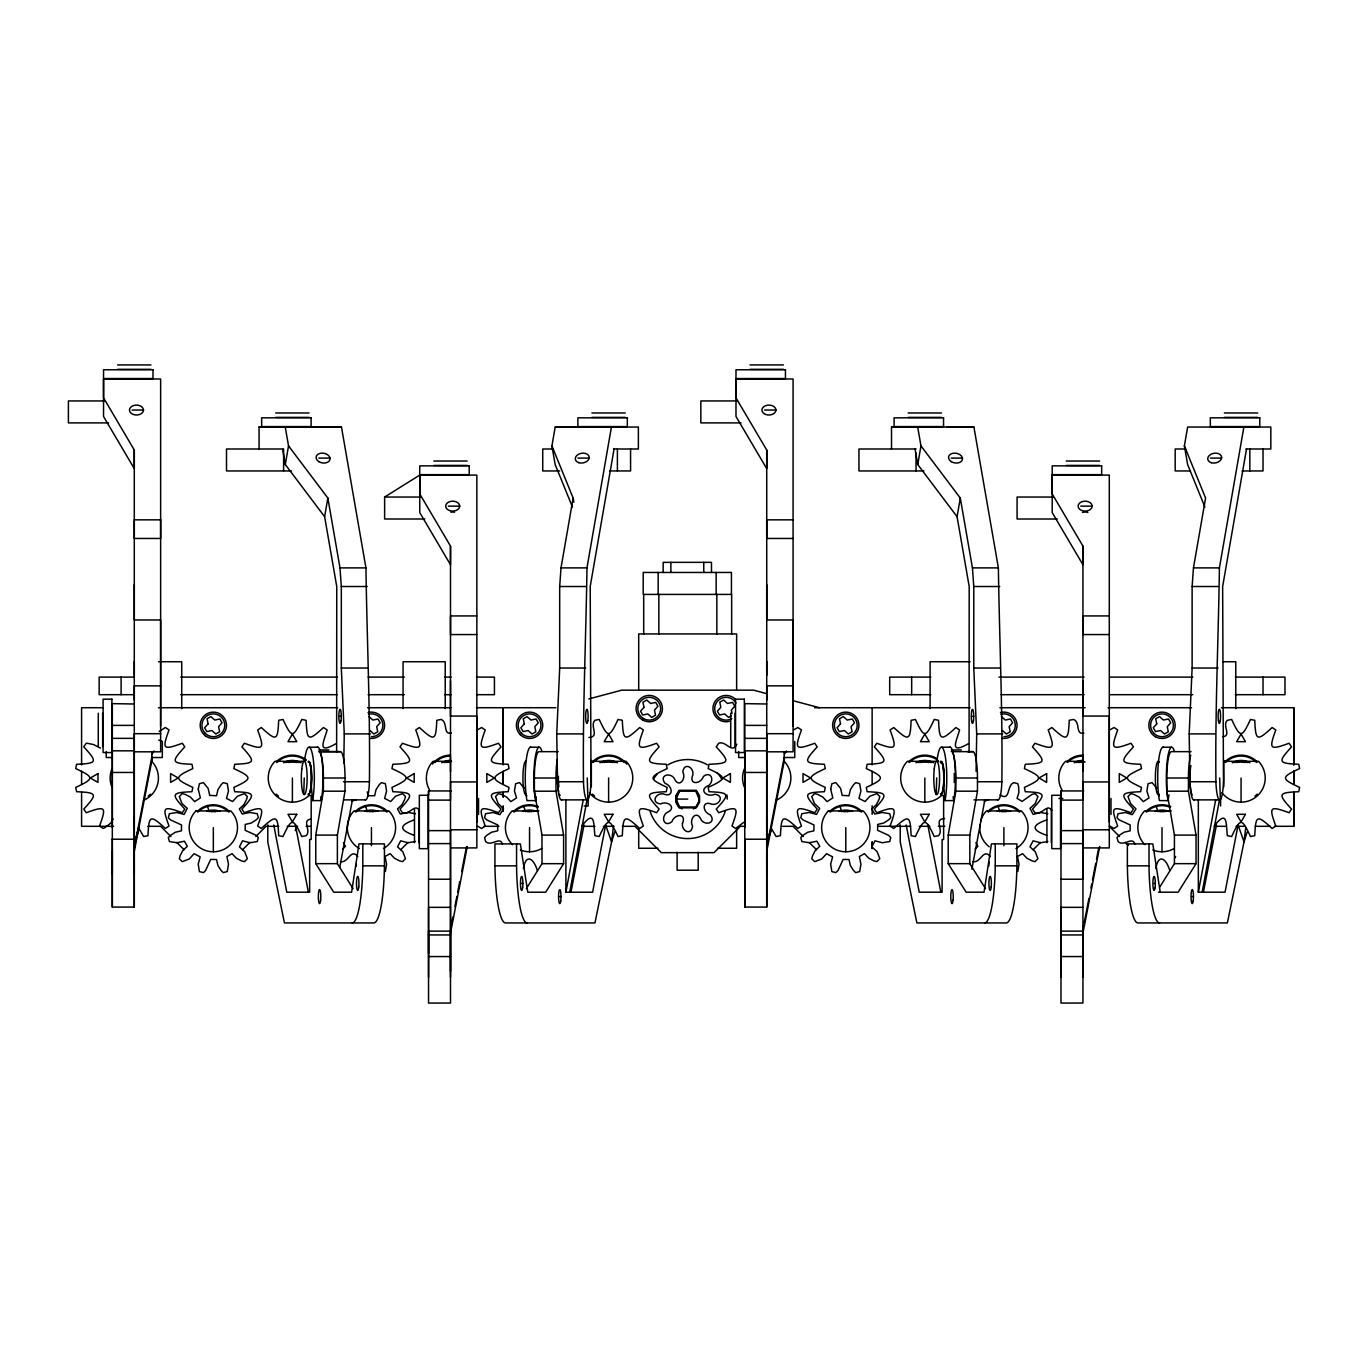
<?xml version="1.0" encoding="UTF-8"?>
<svg xmlns="http://www.w3.org/2000/svg" width="1368" height="1368" viewBox="0 0 1368 1368"><rect width="100%" height="100%" fill="white"/><g stroke="black" fill="none" stroke-linecap="round" stroke-linejoin="round"><path stroke-width="1.5" d="M103.54 378.987L103.54 397.849L134.286 450.021L134.286 468.643L103.54 416.471L103.54 378.987L160.637 378.987L160.637 726.066M160.637 733.693L134.286 733.693L134.286 907.07L112.313 907.07L112.33 703.631L134.286 704.007M134.286 907.07L134.286 685.847L160.637 685.847M134.286 675.313L134.286 661.257M134.286 450.021L134.286 619.978L160.637 619.978L160.637 751.819L134.286 751.819M134.286 874.443L134.269 851.563L151.848 760.728L151.848 752.058M259.065 448.995L259.065 427.038L262.622 427.038M267.786 824.87L267.786 841.901L284.441 922.938L373.926 922.938A61.457 10.67 90 0 0 384.442 865.841L384.442 843.885L358.997 843.885L351.61 892.192L333.689 892.192L315.769 863.653L315.769 835.096L323.395 791.183L323.395 778.016A26.351 4.583 -90 0 0 319.411 751.887M343.778 763.019L344.257 733.898L341.316 668.029L341.316 586.513L339.982 567.891L327.858 498.055L288.528 445.9L285.245 427.038L259.065 427.038M353.064 888.636L337.383 863.653L337.383 835.096L345.01 791.183L345.01 777.999A26.351 4.583 -90 0 0 340.444 751.648L319.838 751.648M364.999 799.562A21.956 3.813 90 0 0 369.411 781.744C370.283 710.454 366.949 639.13 365.94 567.891L341.47 427.038L310.451 427.038M451.269 790.943L428.543 790.943L428.543 1003.069L450.499 1003.035L450.499 930.223M428.543 795.064L428.543 790.943M450.499 971.297L450.499 781.949L476.851 781.949M450.499 771.415L450.499 757.359M476.851 822.168L476.851 475.089L419.754 475.089L419.754 493.934L450.499 546.106L450.499 716.062L476.851 716.062L476.851 847.921L450.499 847.921L450.499 829.795L476.851 829.795M503.202 811.481L503.202 807.257M503.202 796.655L503.202 792.431M503.202 783.949L503.202 771.244M503.202 764.9L503.202 707.718L503.202 763.139M526.304 888.636L541.985 863.67L541.985 835.113L534.375 791.2L534.375 778.016A26.351 4.583 -90 0 1 538.941 751.665L558.264 751.665M613.497 825.862L611.581 841.918L594.943 922.955L505.459 922.955A61.457 10.67 90 0 1 494.925 865.859L494.925 843.902L520.37 843.902L527.774 892.21L545.695 892.21L563.599 863.67L563.599 835.113L555.989 791.2L555.989 778.016A26.351 4.583 -90 0 1 557.323 759.394M561.957 799.562A21.956 3.813 90 0 1 557.546 781.744L556.742 733.898L559.683 668.029L559.683 586.513L561.017 567.891L573.141 498.055L551.92 445.9L555.203 427.038L577.364 427.038M614.078 448.995L590.207 586.513L590.993 774.117A21.956 3.813 90 0 1 587.898 799.562A21.956 3.813 90 0 1 583.486 781.744C582.631 710.454 585.966 639.13 586.975 567.891L611.428 427.038M591.335 786.805L591.335 760.454M735.984 378.987L735.984 397.849L766.73 450.021L766.73 468.643L735.984 416.471L735.984 378.987L793.081 378.987L793.081 726.066M793.081 733.693L766.73 733.693L766.73 907.07L744.756 907.07L744.773 703.631L766.73 704.007M766.73 907.07L766.73 685.847L793.081 685.847M766.73 675.313L766.73 661.257M766.73 450.021L766.73 619.978L793.081 619.978L793.081 751.819L766.73 751.819M766.73 874.443L766.713 851.563L784.291 760.728L784.291 752.058M872.134 848.399L872.134 842.004L872.134 848.605M872.134 814.302L872.134 805.769M872.134 784.462L872.134 771.244M872.134 764.9L872.134 707.718M891.509 448.995L891.509 427.038L895.082 427.038M900.23 824.87L900.23 841.901L916.885 922.938L1006.369 922.938A61.457 10.67 90 0 0 1016.886 865.841L1016.886 843.885L991.441 843.885L984.054 892.192L966.133 892.192L948.212 863.653L948.212 835.096L955.839 791.183L955.839 778.016A26.351 4.583 -90 0 0 953.017 753.665M976.085 771.347L976.701 733.898L973.777 668.029L973.777 586.513L972.426 567.891L960.302 498.055L920.972 445.9L917.689 427.038L891.509 427.038M985.507 888.636L969.826 863.653L969.826 835.096L977.453 791.183L977.453 777.999A26.351 4.583 -90 0 0 972.887 751.648L967.552 751.648M997.443 799.562A21.956 3.813 90 0 0 1001.855 781.744C1002.727 710.454 999.392 639.13 998.384 567.891L973.913 427.038L946.981 427.038M1052.197 475.089L1052.197 493.934L1082.943 546.106L1082.943 564.745L1052.197 512.572L1052.214 475.089L1109.294 475.089L1109.294 822.168M1083.73 790.943L1060.987 790.943L1060.987 1003.069L1082.943 1003.035L1082.943 926.016M1082.943 771.415L1082.943 757.359M1082.943 546.106L1082.943 716.062L1109.294 716.062L1109.294 847.921L1082.943 847.921L1082.943 829.795L1109.294 829.795M1159.876 886.84L1174.428 863.653L1174.428 835.096L1166.819 791.183L1166.819 778.016A26.351 4.583 -90 0 1 1171.384 751.648L1191.049 751.648M1158.491 892.192L1178.139 892.192L1196.042 863.653L1196.042 835.096L1188.433 791.183L1188.433 777.999A26.351 4.583 -90 0 1 1190.724 755.187M1194.401 799.562A21.956 3.813 90 0 1 1189.989 781.744L1189.185 733.898L1192.126 668.029L1192.126 586.513L1193.46 567.891L1205.584 498.055L1184.38 445.9L1187.646 427.038L1270.821 427.038L1270.821 448.995L1245.94 448.995M1246.522 448.995L1222.65 586.513L1223.437 774.117A21.956 3.813 90 0 1 1220.359 799.562A21.956 3.813 90 0 1 1215.93 781.744C1215.075 710.454 1218.409 639.13 1219.418 567.891L1243.871 427.038M1223.796 786.788L1223.796 760.437M1293.769 826.306L1293.769 792.431L1293.769 826.306L1274.531 826.306M1293.769 707.718L1293.769 764.9L1293.769 707.718L1221.368 707.718M303.747 794.363L304.243 777.93M336.631 752.212L336.75 586.513L324.626 516.694L327.858 498.055M936.191 794.363L936.687 777.93M969.074 752.212L969.194 586.513L957.07 516.694L960.302 498.055M1245.701 827.862L1244.025 841.901L1227.387 922.938L1137.902 922.938A61.457 10.67 90 0 1 1127.369 865.841L1127.369 843.885L1152.814 843.885L1160.218 892.192M699.082 799.083L695.867 791.166L679.469 791.166L676.254 799.083L679.469 806.983L695.867 806.983L698.706 802.024M531.058 747.304A30.746 5.335 90 0 0 525.705 765.55A30.746 5.335 90 0 0 526.971 800.605L535.623 800.605L536.239 796.792M1163.501 747.304A30.746 5.335 90 0 0 1158.149 765.55A30.746 5.335 90 0 0 1159.414 800.605L1168.067 800.605L1168.973 794.894M324.626 516.694L285.296 464.521L288.528 445.9M957.07 516.694L917.74 464.521L920.972 445.9M339.811 867.038L352.397 799.972M614.762 831.881L611.581 841.918L605.648 824.989L592.601 892.21L565.89 892.21L583.213 799.972M569.704 892.21L587.026 799.972M971.861 869.142L984.84 799.972M1247.206 831.864L1244.025 841.901L1238.091 824.972L1225.044 892.192L1198.334 892.192L1215.656 799.972M1202.147 892.192L1219.469 799.972M134.269 847.75L151.848 756.914L151.848 760.728M450.893 927.299L452.894 916.97M454.894 906.642L456.878 896.331M457.681 892.192L459.682 881.881M461.683 871.553L466.471 846.792M450.499 933.164L467.275 846.467M766.713 847.75L784.291 756.914L784.291 760.728M1084.14 923.161L1088.928 898.4M1090.929 888.071L1091.732 883.95M1092.519 879.812L1095.717 863.293M1096.52 859.172L1098.521 848.844M1082.943 933.164L1099.718 846.467M570.969 892.21L584.016 824.989M1203.412 892.192L1216.46 824.972M989.081 861.994L988.808 866.115M135.894 837.968L138.578 828.085M385.366 871.519L386.58 864.183L385.041 856.505L390.154 853.649L394.411 858.198L399.559 860.848L402.585 861.652L405.458 858.676L402.825 851.717L397.541 846.86L400.67 840.807L408.006 842.756L415.427 841.525M768.337 837.968L770.475 830.068M1017.809 871.519L1019.023 864.183L1017.484 856.505L1022.597 853.649L1026.855 858.198L1032.002 860.848L1035.029 861.652L1037.902 858.676L1035.268 851.717L1029.984 846.86L1033.114 840.807L1040.449 842.756L1047.871 841.525M136.219 837.986L139.433 828.102M768.012 839.952L771.227 830.068M295.214 830.615L297.147 826.853M113.151 818.987L110.705 823.194L104.515 827.811L103.181 828.478L99.539 826.05C106.618 806.573 105.712 805.649 86.235 812.729L83.79 809.087C97.795 793.816 97.299 792.619 76.591 791.713L75.736 787.404C94.512 778.649 94.512 777.349 75.736 768.594L76.591 764.284C97.299 763.378 97.795 762.181 83.79 746.894L86.235 743.251L87.723 743.354L93.503 744.551L100.531 748.091M523.38 868.509C526.167 852.332 534.187 859.412 537.282 870.458M1155.823 868.509C1158.611 852.332 1166.648 859.412 1169.726 870.458M151.848 754.247L154.037 750.998M784.291 754.247L786.48 750.998M743.833 822.322L735.625 828.478L731.983 826.05C739.062 806.573 738.156 805.649 718.679 812.729L716.251 809.087C730.238 793.816 729.742 792.619 709.034 791.713L708.179 787.404C726.955 778.649 726.955 777.349 708.179 768.594L709.034 764.284C729.742 763.378 730.238 762.181 716.251 746.894L718.679 743.251C726.083 740.362 732.034 754.503 736.822 744.243M242.615 849.733L249.934 842.414M255.799 836.549L266.042 826.306L278.696 826.306M400.721 849.733L408.04 842.414M1033.165 849.733L1040.501 842.414M1175.608 856.505L1175.061 857.873M414.282 819.894C398.858 825.314 398.858 829.931 414.282 835.352M1046.725 819.894C1031.318 825.314 1031.318 829.931 1046.725 835.352M159.167 731.487L165.374 727.519L169.016 729.948C161.937 749.425 162.86 750.331 182.337 743.251L184.766 746.894C170.778 762.181 171.274 763.378 191.965 764.284L192.82 768.594C174.044 777.349 174.044 778.649 192.82 787.404L191.965 791.713C171.274 792.619 170.778 793.816 184.766 809.087L182.337 812.729C162.86 805.649 161.937 806.573 169.016 826.05L165.374 828.478C150.104 814.49 148.907 814.986 147.983 835.677L143.691 836.532L138.459 827.708M581.708 826.101C595.285 808.539 593.49 823.981 594.909 835.677L599.201 836.532C607.973 817.756 609.256 817.756 618.028 836.532L622.32 835.677C623.227 814.986 624.424 814.49 639.711 828.478L643.353 826.05C636.274 806.573 637.197 805.649 656.657 812.729L659.102 809.087C645.115 793.816 645.593 792.619 666.301 791.713L667.156 787.404C648.381 778.649 648.381 777.349 667.156 768.594L666.301 764.284C645.593 763.378 645.115 762.181 659.102 746.894L656.657 743.251C637.197 750.331 636.274 749.425 643.353 729.948L639.711 727.519C624.424 741.507 623.227 741.011 622.32 720.303L618.028 719.448C609.256 738.224 607.973 738.224 599.201 719.448L594.909 720.303C589.403 726.032 600.176 736.959 588.873 737.455M1214.151 826.101C1227.729 808.539 1225.933 823.981 1227.352 835.677L1231.645 836.532C1240.417 817.756 1241.699 817.756 1250.472 836.532L1254.764 835.677C1255.687 814.986 1256.867 814.49 1272.155 828.478L1275.797 826.05C1268.717 806.573 1269.641 805.649 1289.101 812.729L1291.546 809.087C1277.558 793.816 1278.054 792.619 1298.745 791.713L1299.6 787.404C1280.824 778.649 1280.824 777.349 1299.6 768.594L1298.745 764.284C1278.054 763.378 1277.558 762.181 1291.546 746.894L1289.101 743.251C1269.641 750.331 1268.717 749.425 1275.797 729.948L1272.155 727.519C1256.867 741.507 1255.687 741.011 1254.764 720.303L1250.472 719.448C1241.699 738.224 1240.417 738.224 1231.645 719.448L1227.352 720.303C1221.812 725.314 1231.867 735.574 1222.992 736.754M342.633 849.083L345.437 846.33L343.453 842.756M975.076 849.083L977.881 846.33L975.897 842.756M424.798 519.002L384.63 519.002L384.63 497.046L419.754 475.089L419.754 512.572L450.499 564.745L450.499 546.106M477.415 729.896L481.604 727.519L485.247 729.948C478.167 749.425 479.074 750.331 498.55 743.251L500.996 746.894C486.991 762.181 487.487 763.378 508.195 764.284L509.05 768.594C490.274 777.349 490.274 778.649 509.05 787.404L508.195 791.713C487.487 792.619 486.991 793.816 500.996 809.087L498.55 812.729C479.074 805.649 478.167 806.573 485.247 826.05L481.604 828.478L477.415 826.101M793.645 729.896L797.818 727.519L801.46 729.948C794.38 749.425 795.304 750.331 814.781 743.251L817.209 746.894C803.221 762.181 803.717 763.378 824.408 764.284L825.263 768.594C806.487 777.349 806.487 778.649 825.263 787.404L824.408 791.713C803.717 792.619 803.221 793.816 817.209 809.087L814.781 812.729C795.304 805.649 794.38 806.573 801.46 826.05L797.818 828.478C782.547 814.49 781.35 814.986 780.444 835.677L776.135 836.532L770.902 827.708M1109.858 729.896L1114.048 727.519L1117.69 729.948C1110.611 749.425 1111.517 750.331 1130.994 743.251L1133.439 746.894C1119.434 762.181 1119.93 763.378 1140.638 764.284L1141.493 768.594C1122.718 777.349 1122.718 778.649 1141.493 787.404L1140.638 791.713C1119.93 792.619 1119.434 793.816 1133.439 809.087L1130.994 812.729C1111.517 805.649 1110.611 806.573 1117.69 826.05L1114.048 828.478L1109.858 826.101M356.313 799.63L351.781 801.203M731.111 715.96L728.58 717.413L724.681 713.959L719.568 715.002L717.379 711.206L720.833 707.307L719.79 702.212L723.587 700.006L727.485 703.46L732.598 702.417L734.787 706.23L731.333 710.129L732.034 713.532M988.756 799.63L984.225 801.203M310.451 819.227C301.593 820.424 311.63 830.684 306.107 835.677L301.798 836.532C293.043 817.756 291.743 817.756 282.988 836.532L278.679 835.677C277.772 814.986 276.575 814.49 261.305 828.478L257.646 826.05C264.725 806.573 263.819 805.649 244.342 812.729L241.914 809.087C255.901 793.816 255.406 792.619 234.715 791.713L233.86 787.404C252.618 778.649 252.618 777.349 233.86 768.594L234.715 764.284C255.406 763.378 255.901 762.181 241.914 746.894L244.342 743.251C263.819 750.331 264.725 749.425 257.646 729.948L261.305 727.519C276.575 741.507 277.772 741.011 278.679 720.303L282.988 719.448C291.743 738.224 293.043 738.224 301.798 719.448L306.107 720.303C307.013 741.011 308.21 741.507 323.481 727.519L327.14 729.948C323.959 741.302 316.401 754.88 335.673 743.85M944.57 818.543C933.267 819.039 944.057 829.948 938.551 835.677L934.241 836.532C925.486 817.756 924.187 817.756 915.431 836.532L911.122 835.677C910.216 814.986 909.019 814.49 893.749 828.478L890.089 826.05C897.169 806.573 896.262 805.649 876.785 812.729L874.357 809.087C888.345 793.816 887.849 792.619 867.158 791.713L866.303 787.404C885.079 778.649 885.079 777.349 866.303 768.594L867.158 764.284C887.849 763.378 888.345 762.181 874.357 746.894L876.785 743.251C896.262 750.331 897.169 749.425 890.089 729.948L893.749 727.519C909.019 741.507 910.216 741.011 911.122 720.303L915.431 719.448C924.187 738.224 925.486 738.224 934.241 719.448L938.551 720.303C939.457 741.011 940.654 741.507 955.924 727.519L959.584 729.948C956.403 741.302 948.845 754.88 968.116 743.85M588.856 698.945L621.79 690.156L753.546 690.156L765.909 693.456M340.393 861.635C348.549 863.362 350.601 847.818 357.852 856.505M972.836 861.635C980.993 863.362 983.062 847.818 990.295 856.505M117.597 364.931L150.976 364.931M750.04 364.931L783.419 364.931M117.597 369.326L150.976 369.326M750.04 369.326L783.419 369.326M104.344 400.944L68.4 400.944L68.4 422.9L108.585 422.9M736.788 400.944L700.844 400.944L700.844 422.9L741.029 422.9M132.08 410.041L143.503 410.041A7.028 4.976 0 0 0 132.952 405.749A7.028 4.976 0 0 0 132.952 414.35A7.028 4.976 0 0 0 143.503 410.041M764.524 410.041L775.947 410.041A7.028 4.976 0 0 0 765.396 405.749A7.028 4.976 0 0 0 765.396 414.35A7.028 4.976 0 0 0 775.947 410.041M275.703 412.982L309.082 412.982M591.916 412.982L625.296 412.982M908.147 412.982L941.526 412.982M1224.36 412.982L1257.739 412.982M275.703 417.377L309.082 417.377M591.916 417.377L625.296 417.377M908.147 417.377L941.526 417.377M1224.36 417.377L1257.739 417.377M285.245 427.038L341.47 427.038M303.046 427.038L307.663 427.038M555.203 427.038L638.377 427.038L638.377 448.995L613.497 448.995M917.689 427.038L973.913 427.038M553.305 448.995L542.737 448.995L542.737 470.951L559.649 470.951M916.047 448.995L858.95 448.995L858.95 470.951L923.913 470.951M1185.748 448.995L1175.18 448.995L1175.18 470.951L1189.989 470.951M318.761 458.092L329.996 458.092M577.912 458.092L589.163 458.092M951.205 458.092L962.439 458.092M1210.372 458.092L1221.607 458.092M433.81 461.033L467.189 461.033M1066.253 461.033L1099.633 461.033M433.81 465.428L467.189 465.428M1066.253 465.428L1099.633 465.428M291.469 470.951L226.507 470.951L226.507 448.995L283.603 448.995L283.603 470.951M609.598 470.951L630.58 470.951L630.58 448.995M1242.041 470.951L1263.023 470.951L1263.023 448.995M384.63 497.046L420.574 497.046M1053.018 497.046L1017.074 497.046L1017.074 519.002L1057.242 519.002M448.311 506.143L459.716 506.143A7.028 4.976 0 0 0 449.183 501.834A7.028 4.976 0 0 0 449.183 510.452A7.028 4.976 0 0 0 459.716 506.143M1080.754 506.143L1092.16 506.143A7.028 4.976 0 0 0 1081.626 501.834A7.028 4.976 0 0 0 1081.626 510.452A7.028 4.976 0 0 0 1092.16 506.143M793.081 519.84L766.73 519.84L766.73 538.462L793.081 538.462M339.982 567.891L365.94 567.891M561.017 567.891L586.975 567.891M972.426 567.891L998.384 567.891M1193.46 567.891L1219.418 567.891M341.316 586.513L367.274 586.513M559.683 586.513L585.624 586.513M973.777 586.513L999.717 586.513M1192.126 586.513L1218.067 586.513M476.851 615.925L450.499 615.942L450.499 634.564L476.851 634.564M1109.294 615.925L1082.943 615.942L1082.943 634.564L1109.294 634.564M158.517 661.736L181.722 661.736L181.722 708.658M970.168 661.736L930.103 661.736L930.103 708.658M1223.146 661.736L1235.783 661.736L1235.783 708.658M341.316 668.029L367.274 668.029M559.683 668.029L585.624 668.029M973.777 668.029L999.717 668.029M1192.126 668.029L1218.067 668.029M133.876 677.109L99.146 677.109L99.146 694.688L133.876 694.688M180.73 677.109L337.195 677.109M368.129 677.109L404.329 677.109M444.788 677.109L451.166 677.109M476.457 677.109L494.429 677.109L494.429 694.688L476.457 694.688M930.821 677.109L889.696 677.109L889.696 694.688L930.821 694.688M998.965 677.109L1084.14 677.109M1109.705 677.109L1192.742 677.109M1235.338 677.109L1284.98 677.109L1284.98 694.688L1235.338 694.688M180.73 694.688L337.195 694.688M368.129 694.688L404.329 694.688M444.788 694.688L451.166 694.688M1001.102 694.688L1084.14 694.688M1109.705 694.688L1192.742 694.688M102.925 707.718L81.584 707.718L81.584 764.9M158.431 707.718L337.742 707.718M367.616 707.718L450.876 707.718M476.491 707.718L555.904 707.718M814.593 707.735L970.083 707.718M999.905 707.718L1085.08 707.718M1108.046 707.718L1191.545 707.718M340.068 716.336L341.282 716.336M972.511 716.336L973.725 716.336M112.33 725.382L134.286 725.382M744.773 725.382L766.73 725.382M451.406 732.991C442.77 735.283 448.123 721.962 441.094 719.448L436.802 720.303C435.879 741.011 434.682 741.507 419.412 727.519L415.769 729.948C422.849 749.425 421.925 750.331 402.448 743.251L400.02 746.894C414.008 762.181 413.512 763.378 392.821 764.284L391.966 768.594C410.742 777.349 410.742 778.649 391.966 787.404L392.821 791.713C413.512 792.619 414.008 793.816 400.02 809.087L402.448 812.729C409.186 815.944 414.829 802.725 419.309 810.472M1083.849 732.991C1075.214 735.283 1080.566 721.962 1073.538 719.448L1069.246 720.303C1068.322 741.011 1067.125 741.507 1051.855 727.519L1048.213 729.948C1055.292 749.425 1054.369 750.331 1034.909 743.251L1032.464 746.894C1046.452 762.181 1045.956 763.378 1025.265 764.284L1024.41 768.594C1043.185 777.349 1043.185 778.649 1024.41 787.404L1025.265 791.713C1045.956 792.619 1046.452 793.816 1032.464 809.087L1034.909 812.729C1041.646 815.944 1047.272 802.725 1051.77 810.472M344.257 733.898L370.215 733.898M556.742 733.898L582.7 733.898M976.701 733.898L1002.659 733.898M1189.185 733.898L1215.143 733.898M112.33 738.361L134.269 738.361M744.773 738.361L766.713 738.361M309.236 747.219L317.889 747.219M530.356 747.219L539.009 747.219M941.68 747.219L950.332 747.219M1162.8 747.219L1171.453 747.219M318.864 749.955L328.901 749.955M951.307 749.955L961.345 749.955M134.269 750.827L112.313 750.827L112.33 827.537M766.73 750.827L744.756 750.827L744.773 827.537M318.812 751.648L340.444 751.648M951.256 751.648L972.887 751.648M112.21 757.53L106.242 757.53L106.242 751.511M152.361 757.53L162.313 757.53L162.313 741.49L158.773 740.02M744.654 757.53L738.686 757.53L738.686 751.511M784.804 757.53L794.757 757.53L794.757 741.49M303.662 761.309L274.968 761.309L273.224 763.293A24.162 24.162 0 0 0 276.473 796.159A24.162 24.162 0 0 0 309.476 795.082M451.526 761.309L433.075 761.309L431.347 763.293A24.162 24.162 0 0 0 429.586 790.071M591.198 761.309L626.031 761.309L627.775 763.293A24.162 24.162 0 0 1 623.312 797.168A24.162 24.162 0 0 1 589.454 792.705M938.157 761.309L907.411 761.309L905.667 763.293A24.162 24.162 0 0 0 908.916 796.159A24.162 24.162 0 0 0 941.919 795.082M1083.969 761.309L1065.518 761.309L1063.791 763.293A24.162 24.162 0 0 0 1062.03 790.071M1223.642 761.309L1258.492 761.309L1260.219 763.293A24.162 24.162 0 0 1 1255.773 797.168A24.162 24.162 0 0 1 1221.898 792.705M112.313 772.458L134.269 772.458M744.756 772.458L766.73 772.458M323.395 778.016L345.01 777.999M534.375 778.016L555.989 778.016M955.839 778.016L977.453 777.999M1166.819 778.016L1188.433 777.999M343.471 781.744L369.411 781.744M557.546 781.744L583.486 781.744M977.915 781.744L1001.855 781.744M1189.989 781.744L1215.93 781.744M1109.294 781.949L1082.943 781.949L1082.926 879.231L1060.987 879.231M323.395 791.183L345.01 791.183M534.375 791.2L555.989 791.2M955.839 791.183L977.453 791.183M1166.819 791.183L1188.433 791.183M309.664 795.577L311.186 795.577L311.186 839.49L309.664 839.49L309.647 892.192L286.784 892.192L273.737 824.972M942.107 795.577L943.629 795.577L943.629 839.49L942.107 839.49L942.09 892.192L919.228 892.192L906.18 824.972M1058.9 798.45L1062.868 798.45M687.676 799.083L676.254 799.083A11.423 11.423 0 0 0 681.965 808.967M343.539 799.87L365.495 799.87M428.543 800.109L450.499 800.109L450.499 680.768M561.461 799.87L587.402 799.87M973.982 799.87L997.939 799.87M1193.905 799.87L1219.863 799.87M308.398 762.284A16.023 2.787 90 0 1 311.288 768.748A16.023 2.787 90 0 1 311.357 786.549L312.605 800.605L321.258 800.605A30.746 5.335 90 0 0 322.54 765.55A30.746 5.335 90 0 0 317.188 747.304M940.5 762.865A16.023 2.787 90 0 1 943.612 767.91A16.023 2.787 90 0 1 943.8 786.549L945.049 800.605L953.701 800.605A30.746 5.335 90 0 0 954.984 765.55A30.746 5.335 90 0 0 949.631 747.304M584.136 806.026L588.154 806.026L588.154 796.073M538.787 810.933L512.128 810.933L510.401 812.917A24.162 24.162 0 0 0 512.487 844.706M1171.23 810.933L1144.589 810.933L1142.844 812.917A24.162 24.162 0 0 0 1144.93 844.706M113.63 826.306L81.584 826.306L81.584 792.431M147.812 826.306L160.637 826.306L170.88 836.549M287.126 826.306L297.66 826.306M306.09 826.306L310.314 826.306M483.981 826.306L498.927 826.306M582.255 826.306L594.909 826.306M603.339 826.306L613.89 826.306M622.32 826.306L634.974 826.306L661.325 852.657L714.028 852.657L740.379 826.306L744.585 826.306M782.53 826.306L793.081 826.306L803.324 836.549M878.547 826.306L910.592 826.306M919.142 826.306L929.83 826.306M938.362 826.306L944.775 826.306M1214.716 826.306L1225.386 826.306M1236.073 826.306L1244.623 826.306M1255.311 826.306L1270.256 826.306M428.543 830.632L450.499 830.632M1082.943 830.632L1060.987 830.632L1061.004 843.611L1082.943 843.611M315.769 835.096L337.383 835.096M541.985 835.113L563.599 835.113M948.212 835.096L969.826 835.096M1174.428 835.096L1196.042 835.096M112.313 839.217L134.269 839.217M744.756 839.217L766.73 839.217M428.543 843.611L450.499 843.611M657.854 848.263L638.702 848.263L638.702 829.162M717.482 848.263L736.634 848.263L736.634 829.162M315.769 863.653L337.383 863.653M541.985 863.67L563.599 863.67M948.212 863.653L969.826 863.653M1174.428 863.653L1196.042 863.653M352.294 922.938A61.457 10.67 90 0 0 362.811 865.841L384.442 865.841M494.925 865.859L516.557 865.859A61.457 10.67 90 0 0 527.09 922.955M984.738 922.938A61.457 10.67 90 0 0 995.254 865.841L1016.886 865.841M1127.369 865.841L1149 865.841A61.457 10.67 90 0 0 1159.534 922.938M428.543 879.231L450.482 879.231M521.653 883.42L522.884 883.42M1154.113 883.42L1155.327 883.42M559.786 896.604L561.017 896.604M1192.246 896.587L1193.46 896.587M450.499 907.343L428.543 907.343L428.543 953.376M1082.943 907.343L1060.987 907.343L1060.987 977.214M450.499 931.129L428.543 931.129L428.543 977.214M1060.987 931.129L1082.943 931.129M428.543 934.942L450.499 934.942M1060.987 934.942L1082.943 934.942M428.543 956.557L450.499 956.557M1060.987 956.557L1082.943 956.557M1159.346 795.817L1157.824 791.935M526.902 795.817L525.74 794.911M792.67 700.587L819.432 707.718M1047.785 813.704L1040.449 812.489L1033.114 814.439L1029.984 808.385L1035.268 803.529L1037.919 796.501L1034.943 793.611L1032.002 794.398L1022.101 801.409L1017.074 798.416L1018.886 792.448L1018.613 786.668L1017.792 783.659L1013.791 782.65C1006.301 785.574 1010.815 801.648 1000.076 794.911M415.342 813.704L408.006 812.489L400.328 814.028L397.472 808.915L402.021 804.658L404.671 799.51L405.475 796.501L402.5 793.611L395.54 796.244L390.684 801.528L384.63 798.416L386.58 791.063L385.349 783.659L381.347 782.65L379.175 784.787L376.046 789.661L374.644 795.731L368.248 795.731L367.274 791.935M1001.41 716.593L1005.292 720.047L1010.405 719.004L1012.594 722.8L1009.139 726.699L1010.183 731.794L1006.386 734L1002.487 730.546M368.967 716.593L372.848 720.047L377.961 719.004L380.15 722.8L376.696 726.699L377.739 731.794L373.943 734L370.044 730.546M1109.294 826.306L1119.554 836.549M1125.402 842.414L1128.326 845.339M809.189 842.414L816.508 849.733M176.746 842.414L184.064 849.733M784.155 761.309L785.882 763.293A24.162 24.162 0 0 1 775.964 800.314M151.711 761.309L153.438 763.293A24.162 24.162 0 0 1 143.52 800.314M1156.832 788.413L1152.061 782.599L1148.077 783.727L1146.88 791.063L1149.017 797.92L1143.289 801.614L1139.031 797.048L1133.901 794.398L1130.874 793.594L1128.001 796.569L1130.618 803.529L1135.987 808.915L1132.294 814.644L1125.454 812.489L1118.032 813.721L1117.023 817.739L1119.178 819.894L1130.19 824.955L1130.122 830.821L1124.051 832.223L1119.178 835.352L1116.972 837.575L1118.101 841.542C1123.607 847.185 1132.601 835.643 1134.893 844.295M524.389 788.413L519.618 782.599L515.633 783.727L514.436 791.063L516.574 797.92L510.845 801.614L506.587 797.048L501.457 794.398L498.431 793.594L495.558 796.569L498.174 803.529L503.544 808.915L499.85 814.644L493.01 812.489L485.589 813.721L484.58 817.739L486.717 819.894L497.747 824.955L497.678 830.821L491.608 832.223L486.717 835.352L484.529 837.575L485.657 841.542C491.163 847.185 500.158 835.643 502.449 844.295M1204.9 507.032L1187.612 464.521L1184.38 445.9M572.457 507.032L555.169 464.521L551.92 445.9M1156.097 805.564L1157.704 811.583A16.69 16.69 0 0 1 1166.323 811.498M997.99 805.564L999.598 811.583A16.69 16.69 0 0 1 1008.216 811.498M839.866 805.564L841.491 811.583A16.69 16.69 0 0 1 850.109 811.498M523.653 805.564L525.261 811.583A16.69 16.69 0 0 1 533.879 811.498M365.53 805.564L367.154 811.583A16.69 16.69 0 0 1 375.772 811.498M207.423 805.564L209.03 811.583A16.69 16.69 0 0 1 217.649 811.498M927.812 824.972L940.859 892.192M295.368 824.972L308.398 892.192M915.038 448.995L917.74 464.521M573.141 498.055L573.859 502.21M282.595 448.995L285.296 464.521M953.103 796.792L953.701 800.605M320.659 796.792L321.258 800.605M1219.692 777.93L1220.359 799.562M587.248 777.93L587.898 799.562M356.313 864.183L356.364 866.115M1082.943 953.376L1082.943 971.297M1060.987 790.943L1060.987 800.109L1082.943 800.109L1082.943 680.768M766.713 817.346L766.713 827.537M744.756 851.563L744.756 874.443M134.269 817.346L134.269 827.537M112.313 851.563L112.313 874.443M1263.023 677.109L1263.023 694.688M1249.839 448.995L1249.839 470.951M1241.067 777.999L1241.067 802.144M1220.598 798.074L1220.598 806.026M1198.334 799.596L1198.334 892.192M1161.996 827.623L1161.996 851.785M1149 843.885L1149 865.841M1110.987 798.45L1110.987 814.507M1082.943 848.502L1082.943 977.214M1060.987 808.745L1060.987 842.654M1051.325 809.309L1051.325 842.654M1046.93 809.309L1046.93 842.654M1003.89 827.623L1003.89 845.749M995.254 843.885L995.254 865.841M924.836 777.999L924.836 802.144M916.047 452.996L916.047 470.951M911.669 677.109L911.669 694.688M845.783 827.623L845.783 851.785M766.73 584.683L766.73 700.194M744.756 838.96L744.756 907.07M736.634 689.404L736.634 633.931L638.702 633.931L638.702 689.404M735.095 713.207L735.095 746.569M731.658 634.154L731.658 594.413L643.199 594.413L643.216 572.457L731.435 572.457L731.435 594.413M730.717 713.207L730.717 746.569M716.849 594.413L716.849 634.154M716.165 572.457L716.165 594.413M711.48 572.457L711.48 562.351L663.172 562.351L663.172 572.457M703.768 562.351L703.768 572.457M698.21 852.264L698.21 870.219L677.126 870.219L677.126 852.264M670.867 562.351L670.867 572.457M658.846 594.413L658.846 634.154M658.162 572.457L658.162 594.413M643.695 594.413L643.695 634.154M617.395 448.995L617.395 470.951M608.623 777.999L608.623 802.144M565.89 799.613L565.89 892.21M529.553 827.623L529.553 851.785M516.557 843.902L516.557 865.859M503.202 771.672L503.202 784.462M503.202 792.978L503.202 797.236M503.202 805.769L503.202 810.027M478.544 798.45L478.544 814.507M450.499 848.502L450.499 977.214M445.233 708.658L445.233 661.736L403.064 661.736L403.064 708.658M418.882 809.309L418.882 842.654M414.487 809.309L414.487 842.654M371.446 827.623L371.446 845.749M362.811 843.885L362.811 865.841M292.393 777.999L292.393 802.144M213.34 827.623L213.34 851.785M134.286 584.683L134.286 700.194M121.102 677.109L121.102 694.688M112.313 838.96L112.313 907.07M102.651 713.207L102.651 746.569M98.274 713.207L98.274 746.569M81.584 771.244L81.584 783.949M1159.91 811.737A16.023 16.023 0 0 1 1164.1 811.737M211.236 811.737A16.023 16.023 0 0 1 215.426 811.737M369.36 811.737A16.023 16.023 0 0 1 373.532 811.737M843.697 811.737A16.023 16.023 0 0 1 847.869 811.737M1001.803 811.737A16.023 16.023 0 0 1 1005.993 811.737M527.467 811.737A16.023 16.023 0 0 1 531.656 811.737M522.832 811.395A17.562 17.562 0 0 1 536.29 811.395M839.063 811.395A17.562 17.562 0 0 1 852.503 811.395M206.619 811.395A17.562 17.562 0 0 1 220.06 811.395M364.726 811.395A17.562 17.562 0 0 1 378.166 811.395M1155.276 811.395A17.562 17.562 0 0 1 1168.734 811.395M997.169 811.395A17.562 17.562 0 0 1 1010.61 811.395M1082.447 512.419A7.028 4.976 0 0 1 1087.834 512.419M936.943 761.412A30.746 5.335 90 0 1 944.878 754.384A30.746 5.335 90 0 1 945.049 800.605M940.38 761.634A16.69 2.89 90 0 1 943.903 777.571A16.69 2.89 90 0 1 940.517 794.363M940.415 762.284A16.023 2.787 90 0 1 943.8 777.588A16.023 2.787 90 0 1 940.534 793.731M1168.067 800.605A30.746 5.335 90 0 1 1167.314 760.3A30.746 5.335 90 0 1 1174.137 750.673M1158.781 794.363A16.69 2.89 90 0 1 1155.379 776.477A16.69 2.89 90 0 1 1159.26 762.25M304.5 761.412A30.746 5.335 90 0 1 312.434 754.384A30.746 5.335 90 0 1 312.605 800.605M308.313 761.309A16.69 2.89 90 0 1 311.459 778.666A16.69 2.89 90 0 1 308.057 794.363M308.33 761.959A16.023 2.787 90 0 1 311.237 773.45A16.023 2.787 90 0 1 309.852 792.158M309.527 792.995A16.023 2.787 90 0 1 308.45 793.953M535.623 800.605A30.746 5.335 90 0 1 534.854 760.3A30.746 5.335 90 0 1 541.694 750.673M526.338 794.363A16.69 2.89 90 0 1 522.935 778.666A16.69 2.89 90 0 1 526.082 761.309M558.845 786.908A16.69 2.89 90 0 1 558.4 776.477M450.876 512.213A7.028 4.976 0 0 1 454.518 512.213M1174.086 848.536A24.162 24.162 0 0 1 1152.762 849.938M285.998 762.574A16.69 16.69 0 0 1 298.771 762.574M288.238 762.506A16.023 16.023 0 0 1 296.548 762.506M1234.671 762.574A16.69 16.69 0 0 1 1247.445 762.574M1236.911 762.506A16.023 16.023 0 0 1 1245.205 762.506M1076.565 762.574A16.69 16.69 0 0 1 1082.943 761.309M1078.805 762.506A16.023 16.023 0 0 1 1085.046 762.096M383.519 848.536A24.162 24.162 0 0 0 390.615 812.917L388.871 810.933L354.021 810.933L352.277 812.917A24.162 24.162 0 0 0 359.374 848.536M744.414 787.233A24.162 24.162 0 0 1 744.414 768.748M918.458 762.574A16.69 16.69 0 0 1 931.232 762.574M920.681 762.506A16.023 16.023 0 0 1 928.992 762.506M1015.962 848.536A24.162 24.162 0 0 0 1023.059 812.917L1021.315 810.933L986.465 810.933L984.721 812.917A24.162 24.162 0 0 0 980.565 821.364M989.184 846.792A24.162 24.162 0 0 1 979.95 824.476M541.643 848.536A24.162 24.162 0 0 1 520.319 849.938M444.121 762.574A16.69 16.69 0 0 1 450.499 761.309M446.361 762.506A16.023 16.023 0 0 1 450.499 761.959M602.228 762.574A16.69 16.69 0 0 1 615.001 762.574M604.468 762.506A16.023 16.023 0 0 1 612.761 762.506M111.971 787.233A24.162 24.162 0 0 1 111.971 768.748M695.748 790.995A11.423 11.423 0 0 1 693.388 808.967M676.647 796.125A11.423 11.423 0 0 1 679.588 790.995M599.834 762.78A17.562 17.562 0 0 1 617.395 762.78M514.026 812.096A21.956 21.956 0 0 1 537.966 807.342M725.262 811.275A39.535 39.535 0 0 1 650.074 811.275M653.442 779.315A39.535 39.535 0 0 1 656.948 774.202M667.909 764.849A39.535 39.535 0 0 1 707.427 764.849M717.037 772.612A39.535 39.535 0 0 1 721.911 779.315M726.989 794.945A39.535 39.535 0 0 1 727.195 799.083M729.503 721.329A13.184 13.184 0 0 1 713.378 705.187A13.184 13.184 0 0 1 735.42 699.287M830.256 812.096A21.956 21.956 0 0 1 861.31 812.096M593.079 762.472A21.956 21.956 0 0 1 624.15 762.472M434.973 762.472A21.956 21.956 0 0 1 450.499 756.042M441.727 762.78A17.562 17.562 0 0 1 450.499 760.42M283.603 762.78A17.562 17.562 0 0 1 301.182 762.78M276.866 762.472A21.956 21.956 0 0 1 305.765 760.574M355.919 812.096A21.956 21.956 0 0 1 386.973 812.096M197.813 812.096A21.956 21.956 0 0 1 228.866 812.096M368.043 712.557A13.184 13.184 0 0 1 384.596 724.424A13.184 13.184 0 0 1 369.736 738.361M909.31 762.472A21.956 21.956 0 0 1 938.209 760.574M916.047 762.78A17.562 17.562 0 0 1 933.626 762.78M1074.171 762.78A17.562 17.562 0 0 1 1082.943 760.42M1232.277 762.78A17.562 17.562 0 0 1 1249.839 762.78M1067.416 762.472A21.956 21.956 0 0 1 1082.943 756.042M988.363 812.096A21.956 21.956 0 0 1 1019.416 812.096M1146.47 812.096A21.956 21.956 0 0 1 1170.409 807.342M1225.54 762.472A21.956 21.956 0 0 1 1256.593 762.472M1000.487 712.557A13.184 13.184 0 0 1 1017.04 724.424A13.184 13.184 0 0 1 1002.18 738.361M1192.212 794.979A17.562 3.044 -90 0 1 1191.152 791.952M1190.844 790.43A17.562 3.044 -90 0 1 1190.861 765.601M560.162 795.441A17.562 3.044 -90 0 1 559.392 794.261M558.708 791.969A17.562 3.044 -90 0 1 557.546 775.724M954.197 773.467A17.562 3.044 90 0 1 954.214 782.564M1257.209 794.141A22.846 22.846 0 0 1 1254.969 796.108M1224.907 761.839A22.846 22.846 0 0 1 1257.209 761.839M908.694 761.839A22.846 22.846 0 0 1 936.259 758.214M1066.801 761.839A22.846 22.846 0 0 1 1082.943 755.153M278.491 796.108A22.846 22.846 0 0 1 276.25 794.141M276.25 761.839A22.846 22.846 0 0 1 306.295 759.873M150.429 794.141A22.846 22.846 0 0 1 148.189 796.108M432.391 764.096A22.846 22.846 0 0 1 450.499 755.153M594.704 796.108A22.846 22.846 0 0 1 592.464 794.141M592.464 761.839A22.846 22.846 0 0 1 626.732 764.096M987.747 811.481A22.846 22.846 0 0 1 1020.049 811.481M197.18 811.481A22.846 22.846 0 0 1 229.482 811.481M1145.854 811.481A22.846 22.846 0 0 1 1170.751 806.521M829.641 811.481A22.846 22.846 0 0 1 861.926 811.481M513.41 811.481A22.846 22.846 0 0 1 538.291 806.521M355.304 811.481A22.846 22.846 0 0 1 387.589 811.481M1000.931 714.267A11.423 11.423 0 0 1 1015.21 723.809A11.423 11.423 0 0 1 1003.89 736.719M731.794 718.61A11.423 11.423 0 0 1 716.199 714.421A11.423 11.423 0 0 1 720.372 698.826A11.423 11.423 0 0 1 735.967 702.998M368.488 714.267A11.423 11.423 0 0 1 382.766 723.809A11.423 11.423 0 0 1 371.446 736.719M1293.769 771.244L1293.769 783.949L1293.769 771.244M682.461 823.468C681.349 831.18 691.37 836.019 692.533 826.204C688.771 818.577 696.91 809.394 701.237 820.013C705.905 826.255 716.422 822.596 710.283 814.832C702.246 812.079 701.51 799.835 712.061 804.298C719.773 805.393 724.612 795.372 714.797 794.227C707.171 797.971 697.988 789.832 708.607 785.523C714.848 780.837 711.189 770.338 703.426 776.46C700.673 784.514 688.429 785.249 692.892 774.681C693.986 766.969 683.966 762.13 682.82 771.945C686.565 779.589 678.425 788.755 674.116 778.135C669.431 771.911 658.931 775.571 665.053 783.334C673.107 786.07 673.843 798.313 663.275 793.867C655.563 792.756 650.723 802.777 660.539 803.939C668.183 800.177 677.348 808.317 666.729 812.643C660.505 817.312 664.164 827.828 671.927 821.689C674.663 813.652 686.907 812.917 682.461 823.468M198.257 789.131L200.361 797.92L194.632 801.614L190.374 797.048L185.227 794.398L182.201 793.594L179.328 796.569L181.961 803.529L187.245 808.385L184.116 814.439L176.78 812.489L169.358 813.721L168.35 817.739L170.504 819.894L181.534 824.955L181.448 830.821L175.378 832.223L170.504 835.352L168.315 837.575L169.444 841.542L176.78 842.756L184.458 841.217L187.313 846.33L182.765 850.588L180.097 855.735L179.311 858.762L182.286 861.635L189.246 859.001L194.102 853.717L200.155 856.847L198.206 864.183L199.437 871.604L203.439 872.613L205.61 870.458L210.672 859.429L216.537 859.514L217.94 865.585L221.069 870.458L223.292 872.647L227.259 871.519L228.473 864.183L226.934 856.505L232.047 853.649L236.305 858.198L241.452 860.848L244.462 861.652L247.352 858.676L244.718 851.717L239.434 846.86L242.546 840.807L249.882 842.756L257.304 841.525L258.313 837.524L256.175 835.352L245.146 830.29L245.231 824.425L251.302 823.023L256.175 819.894L258.364 817.671L257.235 813.704L249.882 812.489L242.221 814.028L239.349 808.915L243.914 804.658L246.565 799.51L247.352 796.501L244.393 793.611L237.433 796.244L232.577 801.528L226.507 798.416L228.473 791.063L227.242 783.659L223.223 782.65L221.069 784.787L217.94 789.661L216.537 795.731L209.714 795.406L208.158 788.413L203.387 782.599L199.42 783.727L198.257 789.131M830.701 789.131L832.804 797.92L827.076 801.614L822.818 797.048L817.671 794.398L814.644 793.594L811.771 796.569L814.405 803.529L819.688 808.385L816.559 814.439L809.223 812.489L801.802 813.721L800.81 817.739L802.948 819.894L813.977 824.955L813.892 830.821L807.821 832.223L802.948 835.352L800.759 837.575L801.887 841.542L809.223 842.756L816.901 841.217L819.757 846.33L815.208 850.588L812.558 855.735L811.754 858.762L814.729 861.635L821.689 859.001L826.546 853.717L832.599 856.847L830.65 864.183L831.881 871.604L835.882 872.613L838.054 870.458L843.115 859.429L848.981 859.514L850.383 865.585L853.512 870.458L855.735 872.647L859.702 871.519L860.917 864.183L859.378 856.505L864.49 853.649L868.748 858.198L873.895 860.848L876.905 861.652L879.795 858.676L877.162 851.717L871.878 846.86L874.99 840.807L882.343 842.756L889.747 841.525L890.756 837.524L888.619 835.352L877.589 830.29L877.675 824.425L883.745 823.023L888.619 819.894L890.807 817.671L889.679 813.704L882.343 812.489L874.665 814.028L871.792 808.915L876.358 804.658L879.008 799.51L879.812 796.501L876.837 793.611L869.877 796.244L865.021 801.528L858.967 798.416L860.917 791.063L859.685 783.659L855.667 782.65L853.512 784.787L850.383 789.661L848.981 795.731L842.175 795.406L840.602 788.413L835.831 782.599L831.864 783.727L830.701 789.131M675.792 795.885L675.792 802.264L679.041 807.855L696.312 807.855L699.561 802.264L699.561 795.885L696.312 790.294L679.041 790.294L675.792 795.885M292.393 734.069L287.998 741.678L296.788 741.678L292.393 734.069M296.788 814.302L292.393 821.911L287.998 814.302L296.788 814.302M608.623 734.069L604.229 741.678L613.001 741.678L608.623 734.069M613.001 814.302L608.623 821.911L604.229 814.302L613.001 814.302M924.836 734.069L920.442 741.678L929.231 741.678L924.836 734.069M929.231 814.302L924.836 821.911L920.442 814.302L929.231 814.302M1241.067 734.069L1236.672 741.678L1245.444 741.678L1241.067 734.069M1245.444 814.302L1241.067 821.911L1236.672 814.302L1245.444 814.302M195.915 810.933L194.171 812.917A24.162 24.162 0 0 0 197.009 845.441A24.162 24.162 0 0 0 229.653 845.441A24.162 24.162 0 0 0 232.509 812.917L230.764 810.933L195.915 810.933M828.358 810.933L826.614 812.917A24.162 24.162 0 0 0 829.47 845.441A24.162 24.162 0 0 0 862.096 845.441A24.162 24.162 0 0 0 864.952 812.917L863.208 810.933L828.358 810.933M208.09 723.877L204.636 727.776L206.825 731.589L211.937 730.546L215.819 734L219.632 731.794L218.589 726.699L222.043 722.8L219.855 719.004L214.742 720.047L210.843 716.593L207.047 718.781L208.09 723.877M524.303 723.877L520.849 727.776L523.055 731.589L528.151 730.546L532.049 734L535.846 731.794L534.803 726.699L538.257 722.8L536.068 719.004L530.972 720.047L527.073 716.593L523.26 718.781L524.303 723.877M643.969 707.307L640.515 711.206L642.721 715.002L647.816 713.959L651.715 717.413L655.511 715.225L654.468 710.129L657.923 706.23L655.734 702.417L650.638 703.46L646.739 700.006L642.926 702.212L643.969 707.307M840.533 723.877L837.079 727.776L839.268 731.589L844.381 730.546L848.28 734L852.076 731.794L851.033 726.699L854.487 722.8L852.298 719.004L847.185 720.047L843.286 716.593L839.49 718.781L840.533 723.877M1156.747 723.877L1153.292 727.776L1155.498 731.589L1160.594 730.546L1164.493 734L1168.306 731.794L1167.246 726.699L1170.717 722.8L1168.511 719.004L1163.416 720.047L1159.517 716.593L1155.704 718.781L1156.747 723.877M97.966 773.604L90.356 777.999L97.966 782.393L97.966 773.604M178.199 777.999L170.59 782.393L170.59 773.604L178.199 777.999M414.196 773.604L406.587 777.999L414.196 782.393L414.196 773.604M494.429 777.999L486.82 782.393L486.82 773.604L494.429 777.999M730.409 773.604L722.8 777.999L730.409 782.393L730.409 773.604M810.643 777.999L803.033 782.393L803.033 773.604L810.643 777.999M1046.64 773.604L1039.03 777.999L1046.64 782.393L1046.64 773.604M1126.873 777.999L1119.263 782.393L1119.263 773.604L1126.873 777.999M152.994 369.77L103.54 369.77L103.54 378.543L152.994 378.543L152.994 369.77M785.437 369.77L735.984 369.77L735.984 378.543L785.437 378.543L785.437 369.77M311.1 417.821L261.647 417.821L261.647 426.594L311.1 426.594L311.1 417.821M627.331 417.821L577.877 417.821L577.877 426.594L627.331 426.594L627.331 417.821M943.544 417.821L894.091 417.821L894.091 426.594L943.544 426.594L943.544 417.821M1259.774 417.821L1210.321 417.821L1210.321 426.594L1259.774 426.594L1259.774 417.821M469.224 465.855L419.754 465.855L419.754 474.645L469.224 474.645L469.224 465.855M1101.668 465.855L1052.197 465.855L1052.197 474.645L1101.668 474.645L1101.668 465.855M160.637 519.84L134.286 519.84L134.286 538.462L160.637 538.462L160.637 519.84M111.885 699.168L103.096 699.168L103.096 752.554L111.885 752.554L111.885 699.168M744.329 699.168L735.539 699.168L735.539 752.554L744.329 752.554L744.329 699.168M428.099 795.27L419.326 795.27L419.326 848.656L428.099 848.656L428.099 795.27M1060.542 795.27L1051.77 795.27L1051.77 848.656L1060.542 848.656L1060.542 795.27M973.469 720.611A7.028 1.214 -90 0 0 972.665 709.359A7.028 1.214 -90 0 0 971.383 719.021A7.028 1.214 -90 0 0 973.469 720.611M951.239 461.614A7.028 4.891 9.9 0 0 962.439 459.374A7.028 4.891 9.9 0 0 952.898 453.287A7.028 4.891 9.9 0 0 951.239 461.614M934.241 768.97A16.69 2.89 90 0 0 936.567 794.603A16.69 2.89 90 0 0 939.252 770.235A16.69 2.89 90 0 0 934.241 768.97M1220.307 720.611A7.028 1.214 -90 0 0 1219.486 709.359A7.028 1.214 -90 0 0 1218.204 719.021A7.028 1.214 -90 0 0 1220.307 720.611M1211.244 462.692A7.028 4.891 -9.9 0 0 1221.658 457.442A7.028 4.891 -9.9 0 0 1211.159 454.159A7.028 4.891 -9.9 0 0 1211.244 462.692M341.025 720.611A7.028 1.214 -90 0 0 340.222 709.359A7.028 1.214 -90 0 0 338.939 719.021A7.028 1.214 -90 0 0 341.025 720.611M318.795 461.614A7.028 4.891 9.9 0 0 329.996 459.374A7.028 4.891 9.9 0 0 320.454 453.287A7.028 4.891 9.9 0 0 318.795 461.614M301.798 768.97A16.69 2.89 90 0 0 304.123 794.603A16.69 2.89 90 0 0 306.808 770.235A16.69 2.89 90 0 0 301.798 768.97M587.864 720.611A7.028 1.214 -90 0 0 587.043 709.359A7.028 1.214 -90 0 0 585.76 719.021A7.028 1.214 -90 0 0 587.864 720.611M578.801 462.692A7.028 4.891 -9.9 0 0 589.215 457.442A7.028 4.891 -9.9 0 0 578.715 454.159A7.028 4.891 -9.9 0 0 578.801 462.692M642.652 720.013A13.184 13.184 0 0 0 662.42 708.607A13.184 13.184 0 0 0 642.652 697.184A13.184 13.184 0 0 0 642.652 720.013M520.25 734.616A13.184 13.184 0 0 0 542.292 728.699A13.184 13.184 0 0 0 526.15 712.557A13.184 13.184 0 0 0 520.25 734.616M839.2 736.702A13.184 13.184 0 0 0 858.95 725.296A13.184 13.184 0 0 0 839.2 713.874A13.184 13.184 0 0 0 839.2 736.702M205.32 735.745A13.184 13.184 0 0 0 226.404 727.006A13.184 13.184 0 0 0 208.295 713.121A13.184 13.184 0 0 0 205.32 735.745M1155.413 736.702A13.184 13.184 0 0 0 1175.18 725.296A13.184 13.184 0 0 0 1155.413 713.874A13.184 13.184 0 0 0 1155.413 736.702M1193.204 900.862A7.028 1.214 -90 0 0 1192.4 889.627A7.028 1.214 -90 0 0 1191.118 899.272A7.028 1.214 -90 0 0 1193.204 900.862M1155.071 887.695A7.028 1.214 -90 0 0 1154.267 876.443A7.028 1.214 -90 0 0 1152.985 886.105A7.028 1.214 -90 0 0 1155.071 887.695M320.625 900.11A7.028 1.214 -90 0 0 319.582 889.559A7.028 1.214 -90 0 0 318.522 900.11A7.028 1.214 -90 0 0 320.625 900.11M358.758 886.926A7.028 1.214 -90 0 0 357.698 876.392A7.028 1.214 -90 0 0 356.655 886.926A7.028 1.214 -90 0 0 358.758 886.926M560.76 900.879A7.028 1.214 -90 0 0 559.957 889.627A7.028 1.214 -90 0 0 558.674 899.289A7.028 1.214 -90 0 0 560.76 900.879M522.627 887.712A7.028 1.214 -90 0 0 521.824 876.46A7.028 1.214 -90 0 0 520.541 886.122A7.028 1.214 -90 0 0 522.627 887.712M953.068 900.11A7.028 1.214 -90 0 0 952.025 889.559A7.028 1.214 -90 0 0 950.965 900.11A7.028 1.214 -90 0 0 953.068 900.11M991.201 886.926A7.028 1.214 -90 0 0 990.158 876.392A7.028 1.214 -90 0 0 989.098 886.926A7.028 1.214 -90 0 0 991.201 886.926M837.712 733.368A11.423 11.423 0 0 0 856.813 728.255A11.423 11.423 0 0 0 842.825 714.267A11.423 11.423 0 0 0 837.712 733.368M521.482 733.368A11.423 11.423 0 0 0 540.582 728.255A11.423 11.423 0 0 0 526.612 714.267A11.423 11.423 0 0 0 521.482 733.368M205.268 733.368A11.423 11.423 0 0 0 224.369 728.255A11.423 11.423 0 0 0 210.381 714.267A11.423 11.423 0 0 0 205.268 733.368M1153.925 733.368A11.423 11.423 0 0 0 1173.026 728.255A11.423 11.423 0 0 0 1159.055 714.267A11.423 11.423 0 0 0 1153.925 733.368M643.524 718.61A11.423 11.423 0 0 0 660.641 708.709A11.423 11.423 0 0 0 643.524 698.826A11.423 11.423 0 0 0 643.524 718.61"/></g></svg>
